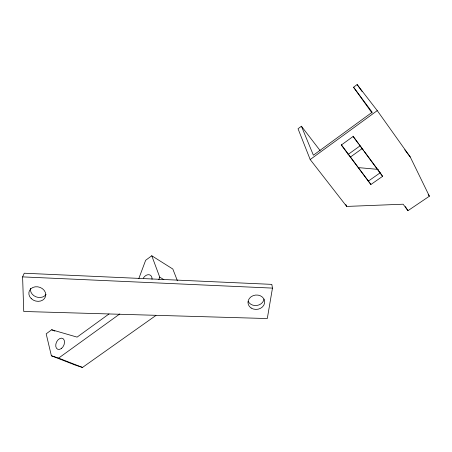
<?xml version="1.0" encoding="UTF-8"?>
<svg xmlns="http://www.w3.org/2000/svg" width="452" height="452" viewBox="0 0 452 452"><rect width="100%" height="100%" fill="white"/><g stroke="black" fill="none" stroke-linecap="round" stroke-linejoin="round"><path stroke-width="0.68" d="M272.471 288.105L267.296 318.547L23.747 311.479L22.6 276.89L24.255 273.223L271.81 284.37L272.471 288.105L22.6 276.89M158.793 279.703L159.731 277.144L151.765 255.77L145.651 260.29L138.832 278.534M320.101 150.561L301.422 126.227L298.037 128.758L310.191 159.545L346.684 206.428L403.15 204.208L407.941 210.688L429.4 196.202L410.269 157.008L377.25 110.616L357.12 84.558L353.554 87.225L372.002 112.989M108.988 313.971L77.083 337.119L51.692 329.757L46.177 333.836L51.381 355.769L75.309 365.103L82.49 367.442L155.963 315.439M310.191 159.545L377.25 110.616M51.381 355.769L58.602 358.108L119.803 313.942M348.006 154.527L360.024 145.889M350.232 157.166L362.261 148.538M368.148 181.241L380.285 172.737M382.567 176.353L353.091 136.481L341.283 145.058L370.9 184.501L382.567 176.353L381.889 175.263M358.317 167.607L378.431 169.421M58.602 358.108L82.49 367.442M51.692 329.757L54.867 331.118M159.731 277.144L163.861 279.63M151.765 255.77L172.828 269.03L177.41 280.777M404.772 149.793L410.269 157.008M341.328 144.691L370.9 184.501M353.554 87.225L372.194 112.237L313.383 155.2L301.422 126.227M353.063 136.165L358.509 143.538M359.346 144.674L363.538 150.341M364.374 151.476L381.556 174.721M428.157 194.501L429.4 196.202M357.12 84.558L362.029 91.451M405.342 206.564L407.941 210.688M345.825 204.519L346.684 206.428M143.346 278.099A6.153 4.435 -59.4 0 1 149.013 274.72A6.153 4.435 -59.4 0 1 152.025 279.319M46.036 294.551A8.503 7.136 17.1 0 1 35.894 296.789A8.503 7.136 17.1 0 1 30.544 288.286M264.013 299.179A8.3 7.153 -6.7 0 1 256.832 305.473A8.3 7.153 -6.7 0 1 248.154 301.337M61.325 348.554A5.972 3.995 -65.1 0 0 63.195 338.751A5.972 3.995 -65.1 0 0 55.845 344.153A5.972 3.995 -65.1 0 0 61.325 348.554M251.148 308.032A8.373 7.198 -6.6 0 0 264.595 303.009A8.373 7.198 -6.6 0 0 253.233 295.614A8.373 7.198 -6.6 0 0 251.148 308.032M31.261 298.614A8.582 7.181 17 0 0 45.471 296.693A8.582 7.181 17 0 0 35.199 286.811A8.582 7.181 17 0 0 31.261 298.614"/></g></svg>
